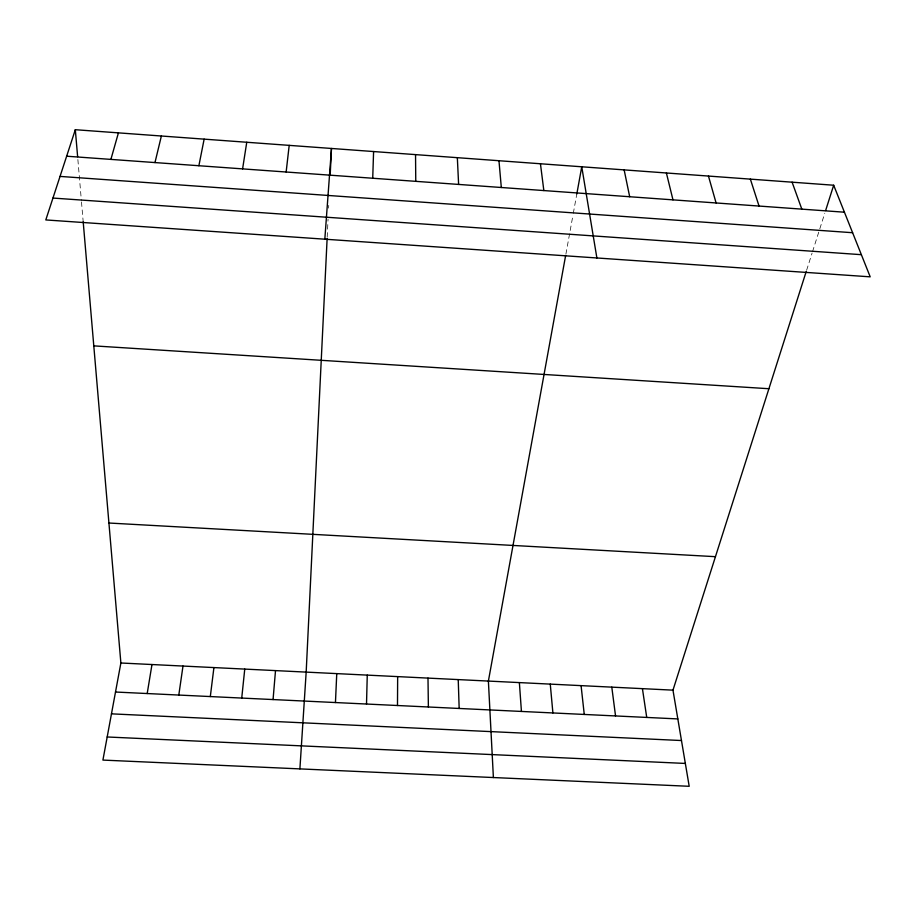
<?xml version="1.0" encoding="UTF-8"?>
<svg xmlns="http://www.w3.org/2000/svg" width="916" height="916" viewBox="0 0 916 916"><rect width="100%" height="100%" fill="white"/><g stroke="black" fill="none" stroke-linecap="round" stroke-linejoin="round"><path stroke-width="0.69" stroke-dasharray="4.58 3.44" d="M327.195 237.164L328.054 219.199M328.592 208.127L328.73 205.367M565.893 254.156L573.05 214.745M573.302 213.336L576.805 194.009M806.595 270.312L812.091 253.068M812.503 251.74L824.778 213.21M77.871 159.521L81.375 200.535M81.49 201.955L83.184 221.683"/><path stroke-width="1.37" d="M397.487 705.515L397.659 676.615M366.515 704.026L367.259 675.115M372.72 178.254L373.591 151.541M335.451 702.538L336.756 673.615M327.126 238.538L306.173 672.115L299.898 768.89M330.195 174.864L331.478 148.461L324.825 239.191M273.06 699.561L275.51 670.604M241.732 698.061L244.755 669.092M286.147 172.013L289.193 145.358M210.314 696.561L213.92 667.581M178.803 695.049L182.994 666.058M242.591 168.876L246.759 142.255M147.201 693.538L151.976 664.535M565.63 255.564L488.388 681.069L493.392 777.547M576.805 194.009L581.752 166.781L596.888 257.98M83.184 221.683L120.878 663.001L102.913 760.085L689.198 786.294L672.974 690.149L806.172 271.628M198.875 165.739L204.142 139.14M154.976 162.579L161.376 136.003M110.893 159.395L118.427 132.854M825.625 210.543L833.675 185.227L75.318 129.706L45.8 219.932L870.2 276.838L833.675 185.227M111.466 713.85L681.47 740.54M107.183 736.979L685.34 763.44M115.508 692.027L677.829 718.923M120.878 663.001L672.974 690.149M108.912 523.025L715.453 556.676M93.787 345.87L768.902 388.728M52.956 198.062L861.372 254.682M66.65 156.212L844.438 212.203M60.044 176.41L852.613 232.721M792.1 182.181L801.821 209.134M750.364 179.124L759.043 206.054M708.457 176.055L716.094 202.963M666.39 172.975L672.974 199.86M624.151 169.884L629.681 196.745M642.425 688.637L646.73 717.434M611.796 687.137L615.541 715.934M540.44 163.758L543.841 190.562M581.076 685.626L584.259 714.446M550.264 684.115L552.898 712.946M498.968 160.724L501.315 187.505M75.318 129.706L77.631 156.682M519.372 682.592L521.433 711.434M457.336 157.678L458.618 184.437M458.229 679.592L459.168 708.457M427.99 678.103L428.379 706.992M415.543 154.609L415.761 181.345"/></g></svg>
